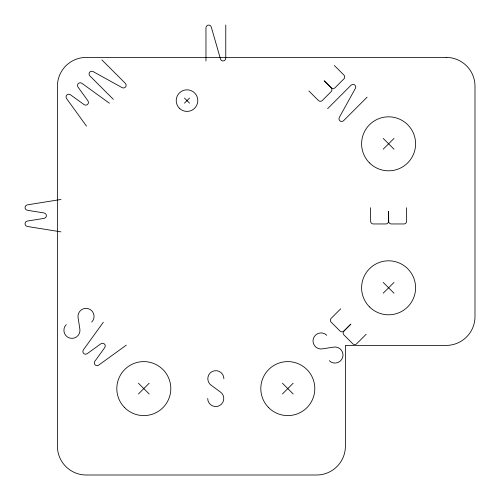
<?xml version="1.0" encoding="UTF-8"?>
<svg xmlns="http://www.w3.org/2000/svg" width="500" height="500" viewBox="0 0 500 500"><rect width="100%" height="100%" fill="white"/><g stroke="black" fill="none" stroke-linecap="round" stroke-linejoin="round"><path stroke-width="0.75" d="M370.631 207.756L370.631 221.256A2.7 2.7 0 0 0 373.331 223.956L385.875 223.956A2.7 2.7 0 0 0 388.575 221.256L388.631 211.356L388.688 221.256A2.7 2.7 0 0 0 391.388 223.956L403.931 223.956A2.7 2.7 0 0 0 406.631 221.256L406.631 207.756M103.325 322.281L83.338 349.906A2.737 2.737 0 0 0 87.156 353.725L100.969 343.731A2.737 2.737 0 0 1 104.787 347.55L94.794 361.362A2.737 2.737 0 0 0 98.612 365.175L126.237 345.188M184.462 103.162L189.55 98.069M327.619 108.65L351.163 85.1A2.706 2.706 0 0 1 355.412 88.362L339.281 117.481A2.7 2.7 0 0 0 343.525 120.738L367.075 97.194M138.412 394.006L149.206 383.206M383.2 149.213L394 138.412M340.712 308.812L331.163 318.356A2.7 2.7 0 0 0 331.163 322.175L340.031 331.044A2.7 2.7 0 0 0 343.85 331.044L350.894 324.081L343.931 331.125A2.7 2.7 0 0 0 343.931 334.944L352.8 343.812A2.7 2.7 0 0 0 356.619 343.812L366.163 334.263M282.406 394.006L293.2 383.206M383.2 293.206L394 282.406M60.975 199.469L27.306 204.869A2.737 2.737 0 0 0 27.306 210.269L44.138 212.969A2.737 2.737 0 0 1 44.138 218.369L27.306 221.069A2.737 2.737 0 0 0 27.306 226.469L60.975 231.869M109.412 103.219L81.788 83.231A2.737 2.737 0 0 0 77.969 87.044L87.963 100.856A2.737 2.737 0 0 1 84.144 104.675L70.331 94.681A2.737 2.737 0 0 0 66.513 98.5L86.506 126.125M334.363 65.519L343.913 75.062A2.7 2.7 0 0 1 343.913 78.881L335.044 87.75A2.7 2.7 0 0 1 331.225 87.75L324.181 80.794L331.144 87.831A2.7 2.7 0 0 1 331.144 91.65L322.275 100.519A2.7 2.7 0 0 1 318.456 100.519L308.913 90.975M383.2 138.412L394 149.213M383.2 282.406L394 293.206M184.462 98.069L189.55 103.162M101.869 59.875L125.412 83.419A2.7 2.7 0 0 1 122.156 87.662L93.038 71.537A2.706 2.706 0 0 0 89.775 75.781L113.325 99.325M282.406 383.206L293.2 394.006M138.412 383.206L149.206 394.006M225.769 25L225.769 58.3A2.7 2.7 0 0 1 220.463 59L211.275 27A2.706 2.706 0 0 0 205.969 27.7L205.969 61M326.744 335.262A8.05 8.05 0 0 0 313.325 338.706A8.05 8.05 0 0 0 322.794 348.812L333.237 347.175A8.05 8.05 0 0 1 342.706 357.281A8.05 8.05 0 0 1 329.288 360.719M91.706 322.094A8.05 8.05 0 0 0 88.263 308.675A8.05 8.05 0 0 0 78.156 318.144L79.794 328.587A8.05 8.05 0 0 1 69.688 338.056A8.05 8.05 0 0 1 66.25 324.637M223.894 378.713A8.05 8.05 0 0 0 211.975 371.656A8.05 8.05 0 0 0 211.519 385.5L220.062 391.725A8.05 8.05 0 0 1 219.613 405.569A8.05 8.05 0 0 1 207.694 398.512M446.194 57.419L86.213 57.419A28.8 28.8 0 0 0 57.413 86.219L57.413 446.2A28.8 28.8 0 0 0 86.213 475L316.6 475A28.8 28.8 0 0 0 345.4 446.2L345.4 345.406L446.194 345.406A28.8 28.8 0 0 0 474.994 316.606L474.994 86.219A28.8 28.8 0 0 0 446.194 57.419M179.369 108.25A10.8 10.8 0 0 0 197.438 103.413A10.8 10.8 0 0 0 184.213 90.181A10.8 10.8 0 0 0 179.369 108.25M268.712 407.694A27 27 0 0 0 313.881 395.594A27 27 0 0 0 280.812 362.525A27 27 0 0 0 268.712 407.694M369.506 162.906A27 27 0 0 0 414.675 150.8A27 27 0 0 0 381.613 117.737A27 27 0 0 0 369.506 162.906M369.506 306.9A27 27 0 0 0 414.675 294.794A27 27 0 0 0 381.613 261.731A27 27 0 0 0 369.506 306.9M124.719 407.694A27 27 0 0 0 169.887 395.594A27 27 0 0 0 136.819 362.525A27 27 0 0 0 124.719 407.694"/></g></svg>
